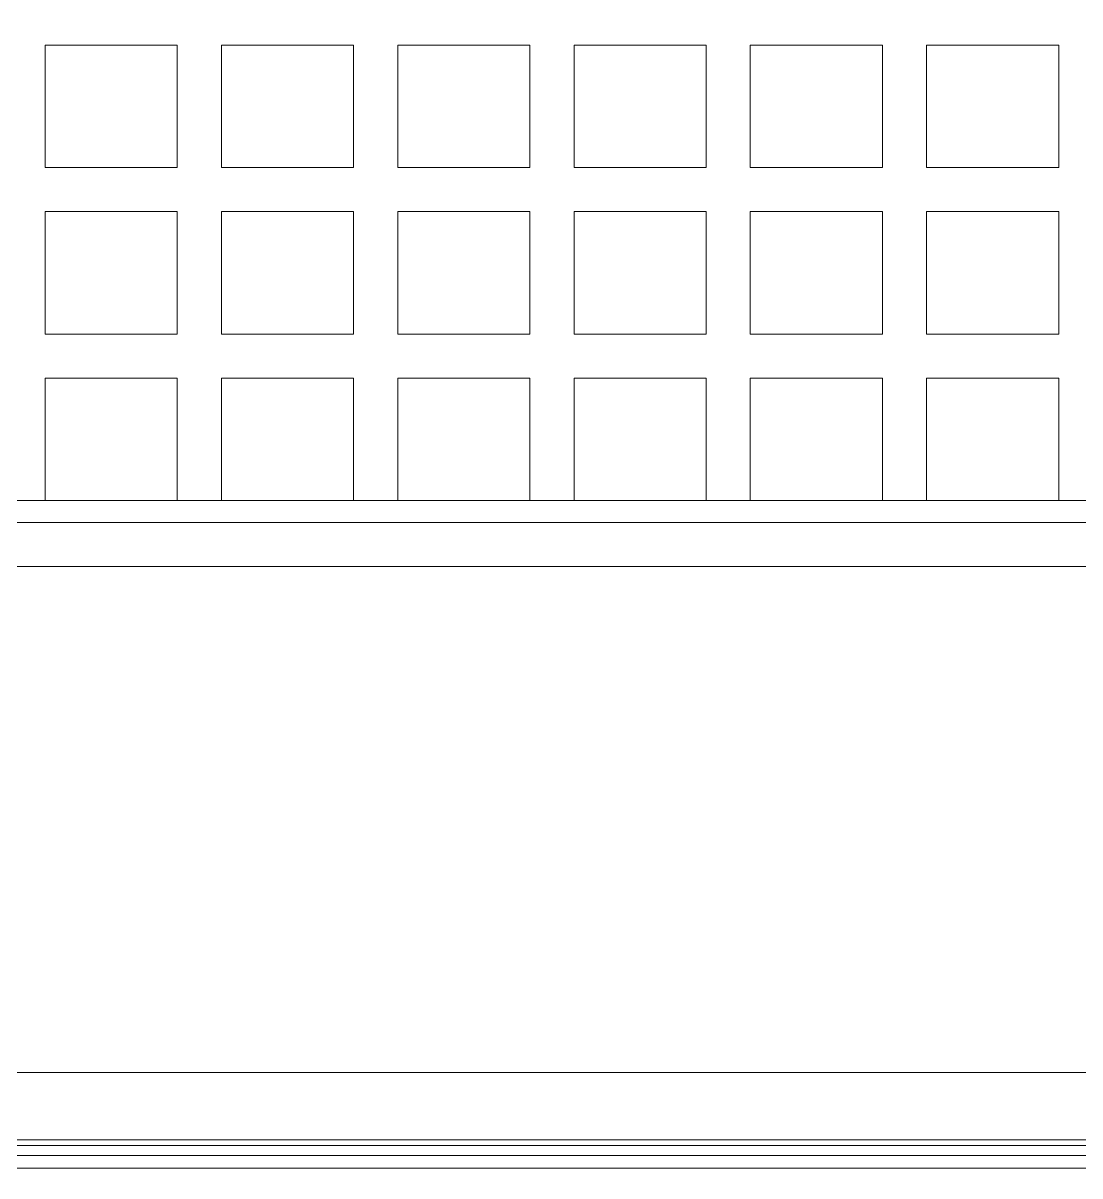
# Model space of a CAD drawing. Header units: millimetres. Extents: x 3554773 to 3850347, y -1853213 to -1653133.
# Drawn here: x 3625818 to 3630667, y -1706796 to -1701506 of the extents above; entities that cross this region are included whole.
import ezdxf

# ---------------------------------------------------------------- set-up
doc = ezdxf.new("R2010")
doc.units = ezdxf.units.MM
doc.header["$MEASUREMENT"] = 0
doc.set_wipeout_variables(frame=1)
doc.linetypes.add('Wipeout_Contour', pattern=[1000, 0, -1000])
doc.layers.add('Structural - Bearing', color=7, linetype='Continuous')
doc.layers.add('Structural - Bearing_Pen_No__3', color=7, linetype='Continuous', lineweight=18, true_color=0xff6600)
doc.layers.add('Structural - Bearing_Pen_No__87', color=7, linetype='Continuous', lineweight=20, true_color=0x6a6a6a)

msp = doc.modelspace()

# ---------------------------------------------------------------- wipeouts: each hides what was drawn before it
at = {"color": 254, "linetype": 'Wipeout_Contour', "lineweight": 0, "ltscale": 16283152.54144803}
msp.add_wipeout([(3618066.4, -1706796), (3641927.5, -1706796), (3641927.5, -1706760.4), (3618066.4, -1706760.4)], dxfattribs=at).dxf.layer = 'Structural - Bearing'

# ---------------------------------------------------------------- next in the draw order: wipeouts: each hides what was drawn before it
at = {"color": 254, "linetype": 'Wipeout_Contour', "lineweight": 0, "ltscale": 16283137.09740188}
msp.add_wipeout([(3618066.4, -1706760.4), (3641927.5, -1706760.4), (3641947, -1706701.8), (3618066.4, -1706701.8)], dxfattribs=at).dxf.layer = 'Structural - Bearing'

# ---------------------------------------------------------------- next in the draw order: linework, layer by layer
at = {"layer": 'Structural - Bearing_Pen_No__87', "linetype": 'Continuous'}
msp.add_line((3641927.5, -1706760.4), (3618066.4, -1706760.4), dxfattribs=at)

# ---------------------------------------------------------------- next in the draw order: wipeouts: each hides what was drawn before it
at = {"color": 254, "linetype": 'Wipeout_Contour', "lineweight": 0, "ltscale": 16283128.59017566}
msp.add_wipeout([(3618066.4, -1706701.8), (3641947, -1706701.8), (3641987.8, -1706655.7), (3618066.4, -1706655.7)], dxfattribs=at).dxf.layer = 'Structural - Bearing'

# ---------------------------------------------------------------- next in the draw order: linework, layer by layer
at = {"layer": 'Structural - Bearing_Pen_No__87', "linetype": 'Continuous'}
msp.add_line((3641947, -1706701.8), (3618066.4, -1706701.8), dxfattribs=at)

# ---------------------------------------------------------------- next in the draw order: wipeouts: each hides what was drawn before it
at = {"color": 254, "linetype": 'Wipeout_Contour', "lineweight": 0, "ltscale": 16283135.11215231}
msp.add_wipeout([(3618066.4, -1706655.7), (3641987.8, -1706655.7), (3642043.6, -1706629.8), (3618066.4, -1706629.8)], dxfattribs=at).dxf.layer = 'Structural - Bearing'

# ---------------------------------------------------------------- next in the draw order: wipeouts: each hides what was drawn before it
at = {"color": 254, "linetype": 'Wipeout_Contour', "lineweight": 0, "ltscale": 16283189.64085195}
msp.add_wipeout([(3618066.4, -1706629.8), (3642294.4, -1706629.8), (3642294.4, -1706321.2), (3618066.4, -1706321.2)], dxfattribs=at).dxf.layer = 'Structural - Bearing'

# ---------------------------------------------------------------- next in the draw order: linework, layer by layer
at = {"layer": 'Structural - Bearing_Pen_No__87', "linetype": 'Continuous'}
for p, q in [((3618066.4, -1706629.8), (3642294.4, -1706629.8)), ((3618066.4, -1706655.7), (3641987.8, -1706655.7))]:
    msp.add_line(p, q, dxfattribs=at)

# ---------------------------------------------------------------- next in the draw order: wipeouts: each hides what was drawn before it
at = {"color": 254, "linetype": 'Wipeout_Contour', "lineweight": 0, "ltscale": 32554641.88997252}
msp.add_wipeout([(3618066.4, -1696720.4), (3618066.4, -1706321.2), (3634378.4, -1706321.2), (3634378.4, -1696720.4), (3633300, -1696720.4), (3633300, -1704000.2), (3619144.9, -1704000.2), (3619144.9, -1696720.4)], dxfattribs=at).dxf.layer = 'Structural - Bearing'

# ---------------------------------------------------------------- next in the draw order: linework, layer by layer
at = {"layer": 'Structural - Bearing_Pen_No__87', "linetype": 'Continuous'}
msp.add_line((3618066.4, -1706321.2), (3642294.4, -1706321.2), dxfattribs=at)

# ---------------------------------------------------------------- next in the draw order: wipeouts: each hides what was drawn before it
at = {"color": 254, "linetype": 'Wipeout_Contour', "lineweight": 0, "ltscale": 16277718.14837522}
msp.add_wipeout([(3625919.1, -1701607.3), (3625919.1, -1702169), (3626525.7, -1702169), (3626525.7, -1701607.3)], dxfattribs=at).dxf.layer = 'Structural - Bearing'
at = {"color": 254, "linetype": 'Wipeout_Contour', "lineweight": 0, "ltscale": 16278442.47611559}
msp.add_wipeout([(3626728, -1702169), (3627334.6, -1702169), (3627334.6, -1701607.3), (3626728, -1701607.3)], dxfattribs=at).dxf.layer = 'Structural - Bearing'
at = {"color": 254, "linetype": 'Wipeout_Contour', "lineweight": 0, "ltscale": 16279166.81103206}
msp.add_wipeout([(3627536.8, -1701607.3), (3627536.8, -1702169), (3628143.5, -1702169), (3628143.5, -1701607.3)], dxfattribs=at).dxf.layer = 'Structural - Bearing'
at = {"color": 254, "linetype": 'Wipeout_Contour', "lineweight": 0, "ltscale": 16279891.15294287}
msp.add_wipeout([(3628345.7, -1702169), (3628952.3, -1702169), (3628952.3, -1701607.3), (3628345.7, -1701607.3)], dxfattribs=at).dxf.layer = 'Structural - Bearing'
at = {"color": 254, "linetype": 'Wipeout_Contour', "lineweight": 0, "ltscale": 16280615.50211828}
msp.add_wipeout([(3629761.2, -1701607.3), (3629154.5, -1701607.3), (3629154.5, -1702169), (3629761.2, -1702169)], dxfattribs=at).dxf.layer = 'Structural - Bearing'
at = {"color": 254, "linetype": 'Wipeout_Contour', "lineweight": 0, "ltscale": 16281339.85819575}
msp.add_wipeout([(3629963.4, -1702169), (3630570.1, -1702169), (3630570.1, -1701607.3), (3629963.4, -1701607.3)], dxfattribs=at).dxf.layer = 'Structural - Bearing'
at = {"color": 254, "linetype": 'Wipeout_Contour', "lineweight": 0, "ltscale": 16278038.93242518}
msp.add_wipeout([(3625919.1, -1702932.9), (3626525.7, -1702932.9), (3626525.7, -1702371.2), (3625919.1, -1702371.2)], dxfattribs=at).dxf.layer = 'Structural - Bearing'
at = {"color": 254, "linetype": 'Wipeout_Contour', "lineweight": 0, "ltscale": 16278763.24589219}
msp.add_wipeout([(3627334.6, -1702371.2), (3626728, -1702371.2), (3626728, -1702932.9), (3627334.6, -1702932.9)], dxfattribs=at).dxf.layer = 'Structural - Bearing'
at = {"color": 254, "linetype": 'Wipeout_Contour', "lineweight": 0, "ltscale": 16279487.56653642}
msp.add_wipeout([(3627536.8, -1702932.9), (3628143.5, -1702932.9), (3628143.5, -1702371.2), (3627536.8, -1702371.2)], dxfattribs=at).dxf.layer = 'Structural - Bearing'
at = {"color": 254, "linetype": 'Wipeout_Contour', "lineweight": 0, "ltscale": 16280211.89417612}
msp.add_wipeout([(3628345.7, -1702932.9), (3628952.3, -1702932.9), (3628952.3, -1702371.2), (3628345.7, -1702371.2)], dxfattribs=at).dxf.layer = 'Structural - Bearing'
at = {"color": 254, "linetype": 'Wipeout_Contour', "lineweight": 0, "ltscale": 16280936.22908155}
msp.add_wipeout([(3629761.2, -1702371.2), (3629154.5, -1702371.2), (3629154.5, -1702932.9), (3629761.2, -1702932.9)], dxfattribs=at).dxf.layer = 'Structural - Bearing'
at = {"color": 254, "linetype": 'Wipeout_Contour', "lineweight": 0, "ltscale": 16281660.57093256}
msp.add_wipeout([(3629963.4, -1702932.9), (3630570.1, -1702932.9), (3630570.1, -1702371.2), (3629963.4, -1702371.2)], dxfattribs=at).dxf.layer = 'Structural - Bearing'
at = {"color": 254, "linetype": 'Wipeout_Contour', "lineweight": 0, "ltscale": 24417822.67983824}
msp.add_wipeout([(3619144.9, -1703798), (3619144.9, -1704000.2), (3633300, -1704000.2), (3633300, -1703798), (3633097.7, -1703798), (3619347.1, -1703798)], dxfattribs=at).dxf.layer = 'Structural - Bearing'

# ---------------------------------------------------------------- next in the draw order: linework, layer by layer
at = {"layer": 'Structural - Bearing_Pen_No__3', "linetype": 'Continuous'}
for p, q in [((3625919.1, -1702169), (3625919.1, -1701607.3)), ((3625919.1, -1701607.3), (3626525.7, -1701607.3)), ((3626525.7, -1701607.3), (3626525.7, -1702169)), ((3626728, -1702169), (3626728, -1701607.3)), ((3626728, -1701607.3), (3627334.6, -1701607.3)), ((3627334.6, -1701607.3), (3627334.6, -1702169)), ((3627536.8, -1702169), (3627536.8, -1701607.3)), ((3627536.8, -1701607.3), (3628143.5, -1701607.3)), ((3628143.5, -1701607.3), (3628143.5, -1702169)), ((3628345.7, -1702169), (3628345.7, -1701607.3)), ((3628345.7, -1701607.3), (3628952.3, -1701607.3)), ((3628952.3, -1701607.3), (3628952.3, -1702169)), ((3629154.5, -1702169), (3629154.5, -1701607.3)), ((3629154.5, -1701607.3), (3629761.2, -1701607.3)), ((3629761.2, -1701607.3), (3629761.2, -1702169)), ((3629963.4, -1702169), (3629963.4, -1701607.3)), ((3629963.4, -1701607.3), (3630570.1, -1701607.3)), ((3630570.1, -1701607.3), (3630570.1, -1702169)), ((3625919.1, -1702169), (3626525.7, -1702169)), ((3626728, -1702169), (3627334.6, -1702169)), ((3627536.8, -1702169), (3628143.5, -1702169)), ((3628345.7, -1702169), (3628952.3, -1702169)), ((3629154.5, -1702169), (3629761.2, -1702169)), ((3629963.4, -1702169), (3630570.1, -1702169)), ((3625919.1, -1702932.9), (3625919.1, -1702371.2)), ((3625919.1, -1702371.2), (3626525.7, -1702371.2)), ((3626525.7, -1702371.2), (3626525.7, -1702932.9)), ((3626728, -1702932.9), (3626728, -1702371.2)), ((3626728, -1702371.2), (3627334.6, -1702371.2)), ((3627334.6, -1702371.2), (3627334.6, -1702932.9)), ((3627536.8, -1702932.9), (3627536.8, -1702371.2)), ((3627536.8, -1702371.2), (3628143.5, -1702371.2)), ((3628143.5, -1702371.2), (3628143.5, -1702932.9)), ((3628345.7, -1702932.9), (3628345.7, -1702371.2)), ((3628345.7, -1702371.2), (3628952.3, -1702371.2)), ((3628952.3, -1702371.2), (3628952.3, -1702932.9)), ((3629154.5, -1702932.9), (3629154.5, -1702371.2)), ((3629154.5, -1702371.2), (3629761.2, -1702371.2)), ((3629761.2, -1702371.2), (3629761.2, -1702932.9)), ((3629963.4, -1702932.9), (3629963.4, -1702371.2)), ((3629963.4, -1702371.2), (3630570.1, -1702371.2)), ((3630570.1, -1702371.2), (3630570.1, -1702932.9)), ((3625919.1, -1702932.9), (3626525.7, -1702932.9)), ((3626728, -1702932.9), (3627334.6, -1702932.9)), ((3627536.8, -1702932.9), (3628143.5, -1702932.9)), ((3628345.7, -1702932.9), (3628952.3, -1702932.9)), ((3629154.5, -1702932.9), (3629761.2, -1702932.9)), ((3629963.4, -1702932.9), (3630570.1, -1702932.9)), ((3619144.9, -1704000.2), (3633300, -1704000.2))]:
    msp.add_line(p, q, dxfattribs=at)

# ---------------------------------------------------------------- next in the draw order: wipeouts: each hides what was drawn before it
at = {"color": 254, "linetype": 'Wipeout_Contour', "lineweight": 0, "ltscale": 24417737.73181707}
msp.add_wipeout([(3619347.1, -1703798), (3633097.7, -1703798), (3633097.7, -1703696.9), (3632996.6, -1703696.9), (3619448.2, -1703696.9), (3619347.1, -1703696.9)], dxfattribs=at).dxf.layer = 'Structural - Bearing'

# ---------------------------------------------------------------- next in the draw order: linework, layer by layer
at = {"layer": 'Structural - Bearing_Pen_No__3', "linetype": 'Continuous'}
msp.add_line((3633097.7, -1703798), (3619347.1, -1703798), dxfattribs=at)

# ---------------------------------------------------------------- next in the draw order: wipeouts: each hides what was drawn before it
at = {"color": 254, "linetype": 'Wipeout_Contour', "lineweight": 0, "ltscale": 16278359.74530741}
msp.add_wipeout([(3625919.1, -1703696.9), (3626525.7, -1703696.9), (3626525.7, -1703135.1), (3625919.1, -1703135.1)], dxfattribs=at).dxf.layer = 'Structural - Bearing'
at = {"color": 254, "linetype": 'Wipeout_Contour', "lineweight": 0, "ltscale": 16279084.04450032}
msp.add_wipeout([(3627334.6, -1703135.1), (3626728, -1703135.1), (3626728, -1703696.9), (3627334.6, -1703696.9)], dxfattribs=at).dxf.layer = 'Structural - Bearing'
at = {"color": 254, "linetype": 'Wipeout_Contour', "lineweight": 0, "ltscale": 16279808.35087159}
msp.add_wipeout([(3628143.5, -1703135.1), (3627536.8, -1703135.1), (3627536.8, -1703696.9), (3628143.5, -1703696.9)], dxfattribs=at).dxf.layer = 'Structural - Bearing'
at = {"color": 254, "linetype": 'Wipeout_Contour', "lineweight": 0, "ltscale": 16280532.66428436}
msp.add_wipeout([(3628345.7, -1703135.1), (3628345.7, -1703696.9), (3628952.3, -1703696.9), (3628952.3, -1703135.1)], dxfattribs=at).dxf.layer = 'Structural - Bearing'
at = {"color": 254, "linetype": 'Wipeout_Contour', "lineweight": 0, "ltscale": 16281256.98487419}
msp.add_wipeout([(3629154.5, -1703696.9), (3629761.2, -1703696.9), (3629761.2, -1703135.1), (3629154.5, -1703135.1)], dxfattribs=at).dxf.layer = 'Structural - Bearing'
at = {"color": 254, "linetype": 'Wipeout_Contour', "lineweight": 0, "ltscale": 16281981.31243429}
msp.add_wipeout([(3629963.4, -1703135.1), (3629963.4, -1703696.9), (3630570.1, -1703696.9), (3630570.1, -1703135.1)], dxfattribs=at).dxf.layer = 'Structural - Bearing'

# ---------------------------------------------------------------- next in the draw order: linework, layer by layer
at = {"layer": 'Structural - Bearing_Pen_No__3', "linetype": 'Continuous'}
for p, q in [((3625919.1, -1703696.9), (3625919.1, -1703135.1)), ((3625919.1, -1703135.1), (3626525.7, -1703135.1)), ((3626525.7, -1703135.1), (3626525.7, -1703696.9)), ((3626728, -1703696.9), (3626728, -1703135.1)), ((3626728, -1703135.1), (3627334.6, -1703135.1)), ((3627334.6, -1703135.1), (3627334.6, -1703696.9)), ((3627536.8, -1703696.9), (3627536.8, -1703135.1)), ((3627536.8, -1703135.1), (3628143.5, -1703135.1)), ((3628143.5, -1703135.1), (3628143.5, -1703696.9)), ((3628345.7, -1703696.9), (3628345.7, -1703135.1)), ((3628345.7, -1703135.1), (3628952.3, -1703135.1)), ((3628952.3, -1703135.1), (3628952.3, -1703696.9)), ((3629154.5, -1703696.9), (3629154.5, -1703135.1)), ((3629154.5, -1703135.1), (3629761.2, -1703135.1)), ((3629761.2, -1703135.1), (3629761.2, -1703696.9)), ((3629963.4, -1703696.9), (3629963.4, -1703135.1)), ((3629963.4, -1703135.1), (3630570.1, -1703135.1)), ((3630570.1, -1703135.1), (3630570.1, -1703696.9)), ((3625716.9, -1703696.9), (3625919.1, -1703696.9)), ((3625919.1, -1703696.9), (3630570.1, -1703696.9)), ((3626525.7, -1703696.9), (3626728, -1703696.9)), ((3627334.6, -1703696.9), (3627536.8, -1703696.9)), ((3628143.5, -1703696.9), (3628345.7, -1703696.9)), ((3628952.3, -1703696.9), (3629154.5, -1703696.9)), ((3629761.2, -1703696.9), (3629963.4, -1703696.9)), ((3630570.1, -1703696.9), (3630772.3, -1703696.9))]:
    msp.add_line(p, q, dxfattribs=at)

doc.saveas('drawing.dxf')
